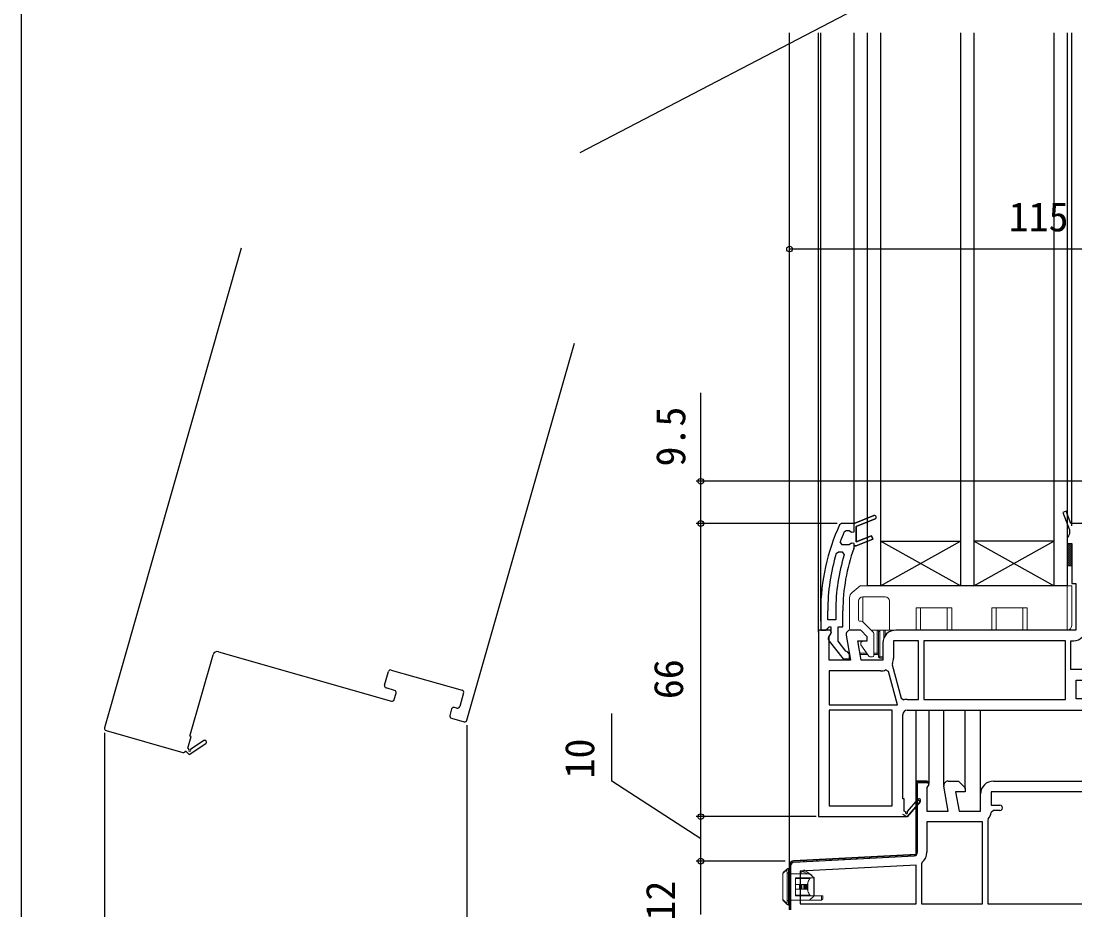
# Model space of a CAD drawing. Units: millimetres, scale not verified. Extents: x -525 to 525, y -783 to 778.
# Drawn here: x -525 to -287.8, y 8.3 to 208.4 of the extents above; entities that cross this region are included whole.
import ezdxf
from ezdxf.enums import TextEntityAlignment as Align

# ---------------------------------------------------------------- set-up
doc = ezdxf.new("R2010")
doc.units = ezdxf.units.MM
doc.header["$LTSCALE"] = 4
for name, color, linetype in [('0-3_YKK_11', 7, 'Continuous'), ('0-4_YKK_12', 2, 'Continuous'), ('0-7_YKK_D', 6, 'Continuous'), ('0-8_YKK_ZWAK', 7, 'Continuous')]:
    doc.layers.add(name, color=color, linetype=linetype)
doc.layers.add('0-5_YKK_13', color=4, linetype='Continuous', lineweight=18)
doc.styles.add('ＭＳ ゴシック', font='')
doc.styles.get('ＭＳ ゴシック').set_extended_font_data('MS Gothic')

msp = doc.modelspace()

# ---------------------------------------------------------------- linework, layer by layer
at = {"layer": '0-3_YKK_11'}
for p, q in [((-325.499, 55.7), (-322.999, 55.7)), ((-323.499, 36.085), (-323.199, 36.385)), ((-322.583, 37), (-322.283, 37.3)), ((-323.499, 33.256), (-323.199, 33.556)), ((-323.499, 30.428), (-323.199, 30.728)), ((-323.499, 27.599), (-323.199, 27.899)), ((-323.499, 24.771), (-323.199, 25.071)), ((-323.499, 21.943), (-323.199, 22.243)), ((-351.036, 19.051), (-323.957, 20.47)), ((-348.907, 19.162), (-348.59, 19.479)), ((-345.922, 19.319), (-345.605, 19.636)), ((-342.937, 19.475), (-342.62, 19.792)), ((-339.953, 19.631), (-339.636, 19.948)), ((-336.968, 19.788), (-336.651, 20.105)), ((-333.983, 19.944), (-333.666, 20.261)), ((-330.998, 20.101), (-330.681, 20.418)), ((-328.013, 20.257), (-327.696, 20.574)), ((-325.028, 20.414), (-324.711, 20.731)), ((-351.999, 8.3), (-351.999, 18.352)), ((-351.999, 18.352), (-351.999, 8.3)), ((-351.699, 8.3), (-351.699, 18.352)), ((-351.999, 16.07), (-351.699, 16.37)), ((-351.999, 13.242), (-351.699, 13.542)), ((-351.999, 10.413), (-351.699, 10.713))]:
    msp.add_line(p, q, dxfattribs=at)
for points in [[(-268.499, 95.3), (-288.688, 95.3), (-289.725, 98.042), (-290.473, 97.759), (-288.999, 93.861), (-288.999, 92.967), (-289.249, 92.533), (-289.499, 92.1), (-289.499, 90.8), (-288.499, 90.8), (-288.499, 81.8), (-287.599, 81.8), (-287.599, 71.3), (-328.099, 71.3)], [(-339.705, 93.4), (-339.246, 93.7), (-338.574, 93.7), (-338.09, 93.325), (-337.499, 93.4), (-337.499, 95.3), (-333.047, 97.072), (-337.499, 95.3), (-340.281, 95.3), (-340.735, 95.01)], [(-332.751, 96.328), (-336.999, 94.638), (-336.999, 91.161), (-333.547, 92.535), (-333.251, 91.791), (-336.999, 90.3), (-337.499, 90.3), (-337.499, 90.8), (-338.09, 90.875), (-338.574, 90.5), (-338.599, 90.5), (-340.135, 90.5), (-340.603, 91.175)], [(-337.529, 89.683), (-337.499, 89.854), (-337.499, 90.3), (-336.999, 90.3), (-333.251, 91.791), (-333.547, 92.535), (-336.999, 91.161), (-336.999, 94.638), (-332.751, 96.328)], [(-325.499, 53.3), (-284.499, 53.3), (-284.499, 55.8), (-287.499, 55.8), (-287.499, 60), (-269.899, 60), (-269.899, 55.8), (-271.499, 55.8), (-271.499, 53.3), (-267.499, 53.3), (-267.499, 94.3)], [(-341.491, 88.545), (-341.012, 88.9), (-340.176, 88.9), (-339.698, 88.252)], [(-344.999, 75.667), (-344.999, 71.3), (-343.899, 71.3), (-343.403, 71.737), (-343.106, 72), (-342.699, 72), (-342.699, 70.6), (-342.899, 70.2)], [(-341.599, 75.667), (-341.599, 73.6), (-343.399, 73.6), (-343.399, 75.667)], [(-343.086, 68.783), (-339.974, 64.8), (-338.499, 64.8), (-338.499, 65.901), (-338.975, 66.401), (-339.344, 66.592), (-341.099, 68.839), (-341.099, 72), (-339.999, 72), (-339.999, 75.667)], [(-345.499, 71.3), (-345.499, 29.3), (-325.633, 29.3), (-325.499, 29.223), (-322.594, 32.641), (-323.204, 33.159), (-325.515, 30.44)], [(-339.284, 70.127), (-338.292, 64.5), (-343.099, 64.5), (-343.099, 69.857), (-342.557, 70.725), (-342.876, 71.3), (-345.499, 71.3)], [(-330.999, 68.4), (-330.999, 64.5), (-335.855, 64.5), (-336.631, 68.9), (-334.499, 68.9), (-334.499, 69.8), (-335.999, 71.3), (-338.299, 71.3)], [(-322.999, 55.7), (-322.999, 68.9), (-328.599, 68.9), (-328.599, 65)], [(-269.899, 62.4), (-288.699, 62.4), (-288.699, 68.9), (-288.099, 68.9)], [(-343.099, 54.5), (-327.72, 54.5), (-329.725, 61.984), (-330.398, 62.318)], [(-331.499, 62.1), (-343.099, 62.1), (-343.099, 54.5)], [(-328.855, 63.809), (-328.882, 63.474), (-326.871, 55.968), (-326.274, 55.611)], [(-325.893, 30.374), (-326.199, 30.551), (-326.199, 33.3), (-326.499, 33.3), (-326.499, 52.3)], [(-306.099, 37.3), (-255.399, 37.3), (-255.399, 49.6), (-262.499, 49.6)], [(-323.199, 21.269), (-323.199, 37), (-320.641, 37), (-321.099, 37.3), (-320.675, 36.536), (-321.099, 35.857), (-321.099, 30.5), (-316.292, 30.5), (-317.284, 36.127)], [(-316.299, 37.3), (-313.999, 37.3), (-312.499, 35.8), (-312.499, 34.9), (-314.631, 34.9), (-313.855, 30.5), (-308.999, 30.5), (-308.999, 34.4)], [(-264.899, 31.9), (-262.999, 31.9), (-262.999, 34.9), (-306.599, 34.9), (-306.599, 31.9), (-304.699, 31.9)], [(-322.594, 32.641), (-325.499, 29.223), (-326.499, 29.8)], [(-307.399, 9.7), (-262.999, 9.7), (-262.999, 30.7), (-264.899, 30.7)], [(-307.261, 28.845), (-307.399, 28.5), (-307.399, 9.7)], [(-304.699, 30.7), (-306.115, 30.7), (-306.612, 30.252)], [(-308.599, 9.7), (-308.599, 28.1), (-321.099, 28.1), (-321.099, 21.269)], [(-322.123, 19.058), (-322.299, 18.676), (-322.299, 9.7), (-308.599, 9.7)]]:
    msp.add_lwpolyline(points, dxfattribs=at)
for points in [[(-289.899, 68.9), (-321.799, 68.9), (-321.799, 55.7), (-289.899, 55.7)], [(-328.899, 31.7), (-328.899, 53.3), (-343.099, 53.3), (-343.099, 31.7)], [(-351.052, 19.35), (-323.499, 20.794), (-323.499, 37.3), (-321.099, 37.3), (-323.499, 37.3), (-323.499, 20.794)], [(-323.499, 18.391), (-349.599, 17.023), (-349.599, 9.7), (-323.499, 9.7)]]:
    msp.add_lwpolyline(points, close=True, dxfattribs=at)
for centre, radius, start, end in [((-298.999, 75.667), 46, 155.13402, 179.99999), ((-332.899, 96.7), 0.4, 291.69939, 111.69941), ((-332.899, 96.7), 0.4, 291.69939, 111.69941), ((-299, 75.667), 44.4, 156.46078, 159.55779), ((-298.999, 75.667), 44.4, 163.13981, 180.00001), ((-298.999, 75.667), 42.6, 162.81723, 180.00001), ((-298.999, 75.667), 41, 160.01112, 180.00001), ((-338.299, 70.3), 1, 90.00002, 190.00001), ((-328.099, 68.4), 2.9, 90.00001, 179.99999), ((-288.099, 71.8), 2.9, 270.00001, 359.99999), ((-342.299, 69.4), 1, 126.86989, 218.08672), ((-331.499, 65), 2.9, 335.74737, 0.00004), ((-331.499, 65), 2.9, 270.00001, 292.31385), ((-325.499, 52.3), 3.4, 90.00002, 103.17387), ((-325.499, 52.3), 1, 90.00001, 179.99999), ((-316.299, 36.3), 1, 90, 189.99998), ((-306.099, 34.4), 2.9, 90.00001, 179.99999), ((-322.899, 32.9), 0.4, 319.64297, 139.64297), ((-304.699, 31.3), 0.6, 269.99999, 90.00001), ((-325.677, 30.249), 0.25, 150, 49.64297), ((-325.677, 30.249), 0.25, 150, 49.64299), ((-308.999, 30.5), 2.4, 316.39716, 354.0622), ((-350.999, 18.352), 1, 93.00003, 180), ((-350.999, 18.352), 1, 93.00003, 180), ((-350.999, 18.352), 0.7, 93.00002, 179.99999), ((-323.999, 21.269), 0.8, 273.00004, 0.00001), ((-323.999, 21.269), 2.9, 310.32022, 0.00001)]:
    msp.add_arc(centre, radius, start, end, dxfattribs=at)
at = {"layer": '0-4_YKK_12'}
for p, q in [((-318.253, 220.936), (-399.252, 178.77)), ((-351.999, 17.601), (-351.999, 205.8)), ((-345.499, 70.8), (-345.499, 205.8)), ((-344.999, 73.285), (-344.999, 205.8)), ((-337.499, 95.3), (-337.499, 205.8)), ((-334.499, 205.8), (-334.505, 81.3)), ((-331.499, 205.8), (-331.499, 81.3)), ((-313.499, 205.8), (-313.499, 81.3)), ((-310.499, 205.8), (-310.499, 81.3)), ((-292.499, 205.8), (-292.499, 81.3)), ((-289.499, 205.8), (-289.499, 81.3)), ((-288.499, 94.8), (-288.499, 205.8)), ((-475.462, 157.287), (-506.225, 49.291)), ((-424.634, 51.004), (-400.446, 135.918)), ((-331.499, 91.3), (-313.499, 91.3)), ((-331.499, 81.3), (-313.499, 91.3)), ((-313.499, 81.3), (-331.499, 91.3)), ((-292.499, 91.3), (-310.499, 91.3)), ((-292.499, 81.3), (-310.499, 91.3)), ((-310.499, 81.3), (-292.499, 91.3)), ((-289.499, 81.3), (-334.5, 81.3)), ((-480.552, 66.412), (-441.602, 55.317)), ((-443.184, 58.887), (-442.308, 61.965)), ((-441.69, 62.309), (-425.725, 57.761)), ((-440.917, 57.721), (-442.84, 58.269)), ((-440.984, 55.661), (-440.573, 57.104)), ((-425.381, 57.143), (-426.258, 54.066)), ((-428.07, 53.542), (-428.481, 52.1)), ((-426.875, 53.722), (-427.453, 53.886)), ((-323.499, 36.8), (-323.499, 53.3)), ((-320.599, 36.8), (-320.599, 53.3)), ((-317.299, 36.3), (-317.299, 53.3)), ((-312.499, 35.593), (-312.499, 53.3)), ((-308.999, 34.4), (-308.999, 53.3)), ((-428.137, 51.482), (-425.252, 50.66)), ((-505.881, 48.673), (-488.57, 43.742)), ((-483.863, 46.413), (-486.83, 44.431))]:
    msp.add_line(p, q, dxfattribs=at)
for points in [[(-487.212, 44.472), (-487.458, 44.725), (-486.705, 47.369), (-486.993, 47.452), (-481.788, 65.725)], [(-487.952, 44.085), (-487.149, 43.256), (-483.418, 45.748)]]:
    msp.add_lwpolyline(points, dxfattribs=at)
for centre, radius, start, end in [((-480.826, 65.451), 1, 74.1, 164.1), ((-441.827, 61.828), 0.5, 74.1, 164.1), ((-442.703, 58.75), 0.5, 164.1, 254.1), ((-441.054, 57.241), 0.5, 344.1, 74.1), ((-425.862, 57.28), 0.5, 344.1, 74.1), ((-441.465, 55.798), 0.5, 254.1, 344.1), ((-427.589, 53.405), 0.5, 74.1, 164.1), ((-426.738, 54.203), 0.5, 254.1, 344.1), ((-428, 51.963), 0.5, 164.1, 254.1), ((-425.115, 51.141), 0.5, 254.1, 344.1), ((-505.744, 49.154), 0.5, 164.1, 254.1), ((-483.641, 46.081), 0.4, 303.74297, 123.74297), ((-488.433, 44.222), 0.5, 254.1, 344.1), ((-487.038, 44.292), 0.25, 134.1, 33.74297)]:
    msp.add_arc(centre, radius, start, end, dxfattribs=at)
at = {"layer": '0-5_YKK_13'}
for p, q in [((-289.499, 90.364), (-289.063, 90.8)), ((-289.499, 89.915), (-288.614, 90.8)), ((-289.499, 89.466), (-288.499, 90.466)), ((-289.499, 89.017), (-288.499, 90.017)), ((-289.499, 88.568), (-288.499, 89.568)), ((-289.499, 88.119), (-288.499, 89.119)), ((-289.499, 87.67), (-288.499, 88.67)), ((-289.499, 87.221), (-288.499, 88.221)), ((-289.499, 86.772), (-288.499, 87.772)), ((-289.499, 86.323), (-288.499, 87.323)), ((-289.499, 85.874), (-288.499, 86.874)), ((-289.123, 85.8), (-288.499, 86.425)), ((-288.674, 85.8), (-288.499, 85.976)), ((-336.081, 81.235), (-337.936, 79.751)), ((-289.499, 81.3), (-335.894, 81.3)), ((-289.499, 81.3), (-288.499, 81.3)), ((-289.499, 71.3), (-289.499, 81.3)), ((-288.499, 81.3), (-288.499, 72.3)), ((-338.499, 78.58), (-338.499, 71.5)), ((-335.499, 78.8), (-330.499, 78.8)), ((-335.499, 73.129), (-335.499, 78.8)), ((-336.499, 73.5), (-336.499, 77.8)), ((-329.499, 77.8), (-329.499, 71.3)), ((-315.499, 76.3), (-323.499, 76.3)), ((-323.499, 71.3), (-323.499, 76.3)), ((-316.499, 71.3), (-316.499, 76.3)), ((-315.499, 76.3), (-315.499, 71.3)), ((-298.499, 76.3), (-306.499, 76.3)), ((-306.499, 71.3), (-306.499, 76.3)), ((-299.499, 71.3), (-299.499, 76.3)), ((-298.499, 76.3), (-298.499, 71.3)), ((-338.499, 71.28), (-338.499, 71.3)), ((-338.299, 71.3), (-338.499, 71.3)), ((-338.299, 71.3), (-336.706, 71.3)), ((-335.878, 73.3), (-336.299, 73.3)), ((-333.146, 70.775), (-335.524, 73.154)), ((-333.671, 71.3), (-329.499, 71.3)), ((-330.799, 69.459), (-330.799, 71.3)), ((-330.499, 71.3), (-330.499, 70.028)), ((-329.499, 71.3), (-323.499, 71.3)), ((-315.499, 71.3), (-316.499, 71.3)), ((-315.499, 71.3), (-306.499, 71.3)), ((-298.499, 71.3), (-299.499, 71.3)), ((-298.499, 71.3), (-289.499, 71.3)), ((-335.306, 68.9), (-335.899, 68.558)), ((-332.999, 65.6), (-332.999, 70.422)), ((-331.999, 65.3), (-331.999, 71)), ((-331.999, 71), (-331.699, 71)), ((-331.699, 71), (-331.699, 65.3)), ((-335.999, 68.385), (-335.999, 68.064)), ((-335.963, 67.949), (-334.198, 65.428)), ((-336.137, 66.1), (-334.669, 66.1)), ((-334.459, 65.8), (-336.084, 65.8)), ((-333.952, 65.3), (-333.299, 65.3)), ((-332.999, 66.1), (-332.299, 66.1)), ((-332.299, 65.8), (-332.999, 65.8)), ((-332.299, 66.1), (-332.299, 65.8)), ((-331.699, 65.3), (-330.999, 65.3)), ((-330.999, 65), (-331.699, 65)), ((-352.673, 17.297), (-353.493, 16.476)), ((-352.375, 17.601), (-352.379, 17.595)), ((-353.499, 10.577), (-353.499, 16.476)), ((-353.493, 16.476), (-353.499, 16.476)), ((-353.493, 16.476), (-353.493, 10.625)), ((-352.253, 16.601), (-352.547, 16.601)), ((-351.999, 16.601), (-351.999, 10.401)), ((-347.499, 16.401), (-351.999, 16.401)), ((-350.699, 15.501), (-347.263, 15.501)), ((-350.699, 15.397), (-350.699, 15.501)), ((-350.699, 15.397), (-350.699, 14.001)), ((-347.442, 15.397), (-350.699, 15.397)), ((-347.887, 14.397), (-347.887, 12.605)), ((-346.499, 15.501), (-347.499, 16.401)), ((-346.564, 15.501), (-347.263, 15.501)), ((-346.564, 11.501), (-346.564, 15.501)), ((-346.564, 15.501), (-346.499, 15.501)), ((-346.499, 15.501), (-346.499, 11.501)), ((-349.799, 14.001), (-350.699, 14.001)), ((-350.699, 14.001), (-350.699, 13.001)), ((-350.699, 13.001), (-350.699, 11.605)), ((-349.799, 14.001), (-349.799, 13.001)), ((-349.358, 14.001), (-349.799, 14.001)), ((-349.216, 13.001), (-349.358, 13.001)), ((-349.216, 14.001), (-349.216, 13.001)), ((-348.799, 14.001), (-349.216, 14.001)), ((-348.799, 13.001), (-349.216, 13.001)), ((-348.799, 14.001), (-348.799, 13.001)), ((-348.667, 14.001), (-348.799, 14.001)), ((-348.667, 13.001), (-348.799, 13.001)), ((-348.485, 13.001), (-348.667, 13.001)), ((-348.485, 14.001), (-348.485, 13.001)), ((-348.45, 13.001), (-348.485, 13.001)), ((-348.45, 14.001), (-348.258, 14.001)), ((-348.258, 13.001), (-348.45, 13.001)), ((-348.258, 14.001), (-348.258, 13.001)), ((-348.027, 14.001), (-348.258, 14.001)), ((-348.027, 13.001), (-348.258, 13.001)), ((-348.027, 14.001), (-348.027, 13.001)), ((-353.493, 10.625), (-352.63, 9.762)), ((-352.487, 9.489), (-352.548, 9.55)), ((-347.499, 10.501), (-351.999, 10.501)), ((-350.699, 11.605), (-347.442, 11.605)), ((-347.499, 10.501), (-346.499, 11.501)), ((-344.799, 10.501), (-347.499, 10.501)), ((-346.564, 11.501), (-347.263, 11.501)), ((-346.499, 11.501), (-346.564, 11.501)), ((-344.799, 11.501), (-344.499, 11.501)), ((-352.336, 9.488), (-352.275, 9.401))]:
    msp.add_line(p, q, dxfattribs=at)
msp.add_lwpolyline([(-289.499, 90.8), (-288.499, 90.8), (-288.499, 85.8), (-289.499, 85.8)], close=True, dxfattribs=at)
for points in [[(-322.499, 76.3), (-322.499, 71.3), (-323.499, 71.3)], [(-305.499, 76.3), (-305.499, 71.3), (-306.499, 71.3)], [(-331.999, 66.1), (-332.299, 66.1), (-332.299, 71.3)], [(-331.699, 65), (-331.699, 65.3), (-331.999, 65.3)], [(-353.411, 16.689), (-352.591, 17.509), (-352.587, 17.513)], [(-352.375, 17.601), (-351.999, 17.601), (-351.999, 16.601), (-352.253, 16.601)], [(-349.399, 16.401), (-349.399, 17.001), (-347.799, 16.401)], [(-348.799, 16.776), (-348.799, 17.301), (-346.999, 16.101)], [(-352.253, 16.601), (-352.253, 10.401), (-352.547, 10.401), (-352.547, 16.601)], [(-348.027, 14.001), (-347.947, 14.195), (-347.887, 14.397)], [(-347.285, 16.208), (-346.999, 16.101), (-346.999, 15.951)], [(-349.358, 13.001), (-349.799, 13.001), (-350.699, 13.001)], [(-349.358, 13.001), (-349.358, 14.001), (-349.216, 14.001)], [(-348.667, 13.001), (-348.667, 14.001), (-348.485, 14.001)], [(-348.45, 13.001), (-348.45, 14.001), (-348.485, 14.001)], [(-347.887, 12.605), (-347.946, 12.803), (-348.027, 13.001)], [(-352.548, 9.55), (-353.499, 10.501), (-353.499, 10.577)], [(-352.253, 10.401), (-351.999, 10.401), (-351.999, 9.401), (-352.275, 9.401)], [(-347.263, 11.501), (-350.699, 11.501), (-350.699, 11.605)], [(-344.799, 10.501), (-344.799, 11.501), (-346.499, 11.501)], [(-344.499, 11.501), (-344.499, 10.801), (-344.799, 10.501)]]:
    msp.add_lwpolyline(points, dxfattribs=at)
for centre, radius, start, end in [((-335.894, 81), 0.3, 90, 128.65981), ((-336.999, 78.58), 1.5, 128.65981, 180), ((-335.499, 77.8), 1, 90, 180), ((-330.499, 77.8), 1, 0, 90), ((-338.299, 71.5), 0.2, 180, 270), ((-336.299, 73.5), 0.2, 180, 270), ((-335.878, 72.8), 0.5, 45, 90), ((-332.299, 71), 0.3, 0, 90), ((-332.299, 71), 0.6, 0, 30), ((-289.499, 72.3), 1, 270, 0), ((-333.499, 70.422), 0.5, 0, 45), ((-335.799, 68.385), 0.2, 120, 180), ((-335.799, 68.064), 0.2, 180, 215), ((-333.952, 65.6), 0.3, 215, 270), ((-333.299, 65.6), 0.3, 270, 0), ((-332.299, 65.5), 0.3, 0, 90), ((-331.699, 65.3), 0.3, 180, 270), ((-353.199, 16.476), 0.3, 135, 180), ((-353.21, 16.489), 0.284, 135.21566, 182.49633), ((-352.39, 17.309), 0.284, 135.21566, 182.49633), ((-352.369, 17.292), 0.304, 91.7644, 179.04855), ((-352.382, 17.3), 0.295, 89.30544, 134.94469), ((-352.375, 17.301), 0.3, 90, 135), ((-352.347, 9.75), 0.284, 177.50367, 224.78434), ((-352.318, 9.802), 0.314, 187.32627, 266.78077), ((-352.383, 9.724), 0.24, 226.38814, 281.18869), ((-352.275, 9.701), 0.3, 225, 270)]:
    msp.add_arc(centre, radius, start, end, dxfattribs=at)
for centre, major_axis, ratio, start_param, end_param in [((-352.687, 16.601), (0, 0.7), 0.2, 4.712389, 6.1791526), ((-352.393, 16.601), (0, 1), 0.14, 4.712389, 6.1791526), ((-345.71, 13.501), (0, 2.9), 0.789474, 0.8581397, 1.2566748), ((-347.263, 15.201), (0, 0.3), 0.789474, 6.2831853, 7.141325), ((-345.71, 13.501), (0, 2.9), 0.789474, 1.8849178, 2.283453), ((-353.199, 10.625), (0.286, 0.119), 0.756388, 2.640578, 2.8379736), ((-352.687, 10.401), (0, 0.7), 0.2, 3.5625567, 4.712389), ((-352.393, 10.401), (0, 1), 0.14, 3.5625567, 4.712389), ((-347.263, 11.801), (0, 0.3), 0.789474, 2.283453, 3.1415927)]:
    msp.add_ellipse(centre, major_axis=major_axis, ratio=ratio, start_param=start_param, end_param=end_param, dxfattribs=at)
at = {"layer": '0-7_YKK_D'}
for p, q in [((-351.999, 19.351), (-351.999, 158.091)), ((-236.999, 157.091), (-351.999, 157.091)), ((-240.999, 104.8), (-372.999, 104.8)), ((-341.281, 95.3), (-372.999, 95.3)), ((-341.281, 95.3), (-372.999, 95.3)), ((-371.999, 29.3), (-371.999, 95.3)), ((-424.687, 49.882), (-424.687, -41.7)), ((-506.244, 48.166), (-506.244, -61.7)), ((-345.999, 29.3), (-372.999, 29.3)), ((-345.999, 29.3), (-372.999, 29.3)), ((-371.999, 19.298), (-371.999, 29.3)), ((-352.999, 19.3), (-372.999, 19.3)), ((-352.999, 19.298), (-372.999, 19.298)), ((-371.999, 7.3), (-371.999, 19.3))]:
    msp.add_line(p, q, dxfattribs=at)
for points in [[(-371.999, 95.3), (-371.999, 104.8), (-371.999, 124.72)], [(-371.999, 24.299), (-391.999, 37.282), (-391.999, 52.532)]]:
    msp.add_lwpolyline(points, dxfattribs=at)
for centre in [(-351.999, 157.091), (-371.999, 104.8), (-371.999, 95.3), (-371.999, 95.3), (-371.999, 29.3), (-371.999, 29.3), (-371.999, 19.3), (-371.999, 19.298)]:
    msp.add_circle(centre, 0.637, dxfattribs=at)
at = {"layer": '0-8_YKK_ZWAK'}
msp.add_line((-525, 747.3), (-525, -782.7), dxfattribs=at)

# ---------------------------------------------------------------- texts
at = {"layer": '0-7_YKK_D', "style": 'ＭＳ ゴシック'}
msp.add_text('115', height=6.598, dxfattribs=at).set_placement((-302.675, 159.091), align=Align.BOTTOM_LEFT)
for s, p in [('9.5', (-373.499, 108.135)), ('66', (-373.999, 55.755)), ('10', (-393.999, 37.901)), ('12', (-375.792, 5.912))]:
    msp.add_text(s, height=6.598, rotation=90, dxfattribs=at).set_placement(p, align=Align.BOTTOM_LEFT)

doc.saveas('drawing.dxf')
